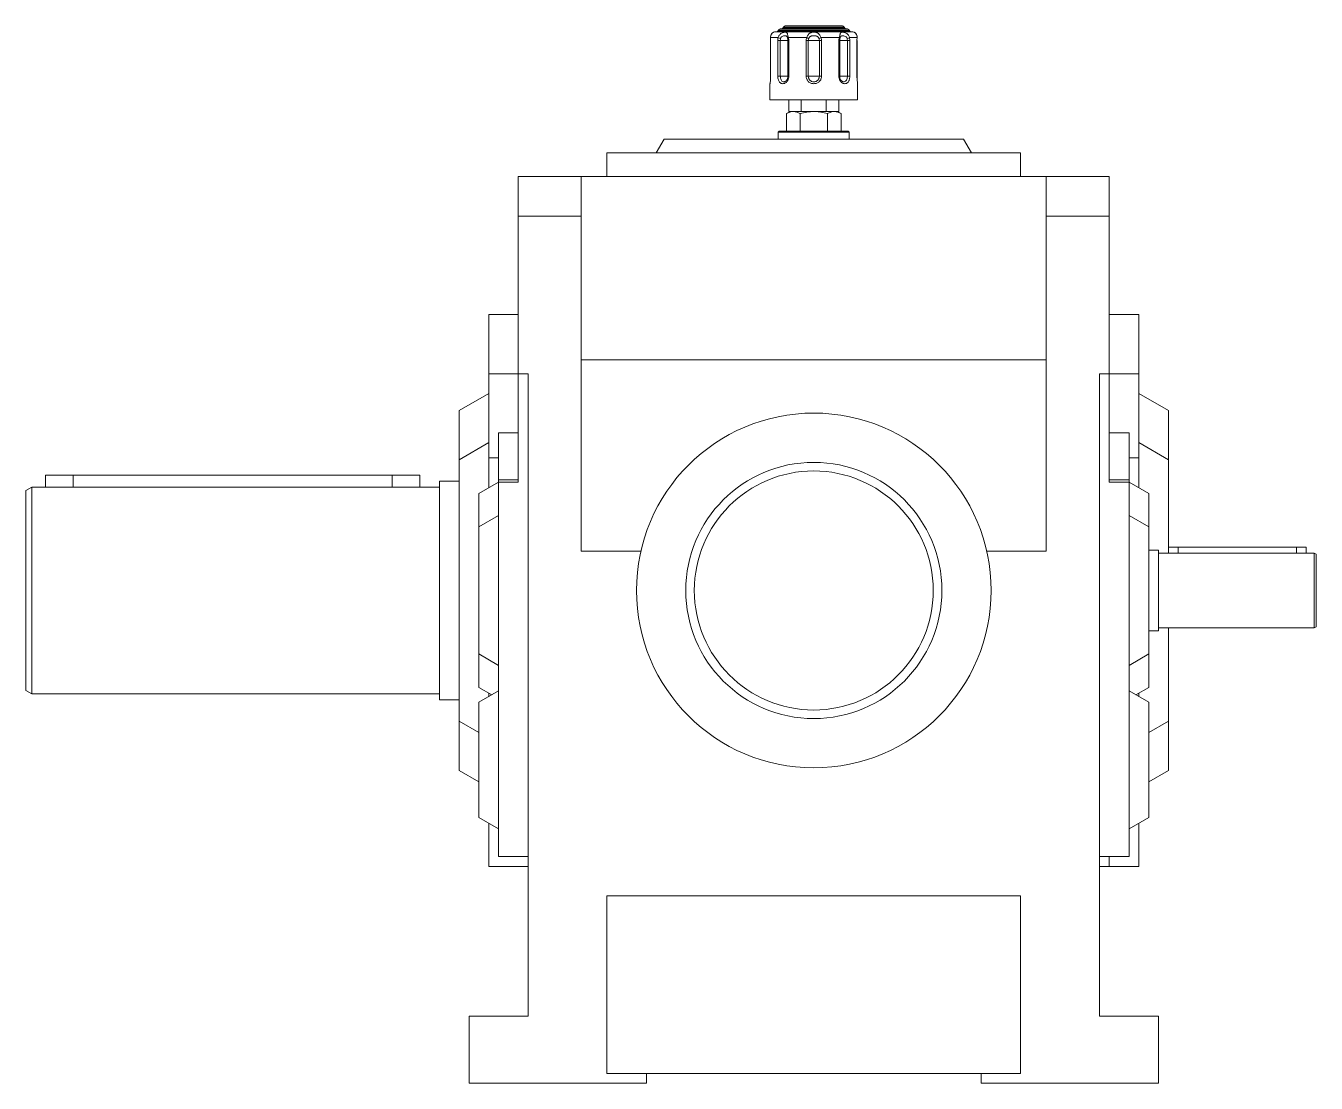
# Model space of a CAD drawing. Header units: millimetres. Extents: x 28 to 829, y 40 to 578.
# Drawn here: x 698.5 to 829.5, y 267.3 to 374.6 of the extents above; entities that cross this region are included whole.
import ezdxf

# ---------------------------------------------------------------- set-up
doc = ezdxf.new("R2010")
doc.units = ezdxf.units.MM

msp = doc.modelspace()

# ---------------------------------------------------------------- linework, layer by layer
at = {"color": 7, "linetype": 'Continuous', "lineweight": 18}
for p, q in [((774.09, 373.35), (774.86, 373.35)), ((774.63, 373.95), (778.48, 373.95)), ((774.89, 374.1), (774.84, 374)), ((775.15, 374.25), (778.48, 374.25)), ((775.39, 374.4), (775.33, 374.3)), ((775.65, 374.55), (778.48, 374.55)), ((775.89, 373.35), (777.76, 373.35)), ((778.48, 374.55), (781.32, 374.55)), ((778.48, 374.25), (781.81, 374.25)), ((778.48, 373.95), (782.33, 373.95)), ((779.21, 373.35), (781.07, 373.35)), ((781.63, 374.3), (781.58, 374.4)), ((782.13, 374), (782.07, 374.1)), ((782.1, 373.35), (782.87, 373.35)), ((774.1, 373.05), (774.1, 369.45)), ((774.1, 373.05), (774.1, 369.45)), ((774.1, 373.05), (774.1, 373.05)), ((774.83, 369.45), (774.83, 373.05)), ((774.83, 373.05), (775.08, 373.05)), ((775.08, 373.05), (775.08, 369.45)), ((775.86, 373.05), (775.86, 369.45)), ((775.95, 373.05), (775.95, 369.45)), ((777.69, 369.45), (777.69, 373.05)), ((777.69, 373.05), (777.92, 373.05)), ((777.92, 373.05), (777.92, 369.45)), ((777.92, 373.05), (779.05, 373.05)), ((779.27, 373.05), (779.05, 373.05)), ((779.05, 369.45), (779.05, 373.05)), ((779.27, 373.05), (779.27, 369.45)), ((781.02, 369.45), (781.02, 373.05)), ((781.11, 369.45), (781.11, 373.05)), ((781.89, 369.45), (781.89, 373.05)), ((782.14, 373.05), (781.89, 373.05)), ((782.14, 373.05), (782.14, 369.45)), ((782.86, 369.45), (782.86, 373.05)), ((782.86, 373.05), (782.87, 373.05)), ((782.87, 369.45), (782.87, 373.05)), ((774.83, 369.45), (775.08, 369.45)), ((777.69, 369.45), (777.92, 369.45)), ((777.92, 369.45), (779.05, 369.45)), ((779.27, 369.45), (779.05, 369.45)), ((782.14, 369.45), (781.89, 369.45)), ((774.03, 368.69), (774.03, 367.05)), ((782.93, 367.05), (782.93, 368.69)), ((774.03, 367.05), (778.48, 367.05)), ((775.94, 367.05), (775.94, 365.85)), ((777.21, 367.05), (777.21, 365.85)), ((778.48, 367.05), (782.93, 367.05)), ((779.75, 367.05), (779.75, 365.85)), ((781.02, 367.05), (781.02, 365.85)), ((776.08, 365.85), (775.71, 365.64)), ((775.71, 363.85), (775.71, 365.64)), ((775.94, 365.85), (776.1, 365.85)), ((776.1, 365.85), (776.41, 365.85)), ((776.41, 365.85), (777.06, 365.85)), ((777.06, 365.85), (777.21, 365.85)), ((777.1, 363.85), (777.1, 365.64)), ((777.21, 365.85), (777.52, 365.85)), ((777.52, 365.85), (778.48, 365.85)), ((778.48, 365.85), (779.44, 365.85)), ((779.44, 365.85), (779.75, 365.85)), ((779.75, 365.85), (779.91, 365.85)), ((779.87, 363.85), (779.87, 365.64)), ((779.91, 365.85), (780.56, 365.85)), ((780.56, 365.85), (780.87, 365.85)), ((780.87, 365.85), (781.02, 365.85)), ((781.25, 365.64), (780.88, 365.85)), ((781.25, 363.85), (781.25, 365.64)), ((763.29, 363.05), (762.48, 361.65)), ((763.29, 363.05), (793.68, 363.05)), ((774.98, 363.85), (774.88, 363.75)), ((774.88, 363.75), (774.88, 363.05)), ((782.08, 363.75), (774.88, 363.75)), ((774.98, 363.85), (781.98, 363.85)), ((782.08, 363.75), (781.98, 363.85)), ((782.08, 363.05), (782.08, 363.75)), ((793.68, 363.05), (794.48, 361.65)), ((757.48, 361.65), (757.48, 359.25)), ((757.48, 361.65), (799.48, 361.65)), ((799.48, 361.65), (799.48, 359.25)), ((748.48, 359.25), (754.88, 359.25)), ((748.48, 355.25), (748.48, 359.25)), ((754.88, 359.25), (754.88, 355.25)), ((754.88, 359.25), (802.08, 359.25)), ((802.08, 359.25), (808.48, 359.25)), ((802.08, 355.25), (802.08, 359.25)), ((808.48, 359.25), (808.48, 355.25)), ((748.48, 355.25), (748.48, 339.25)), ((754.88, 355.25), (748.48, 355.25)), ((754.88, 355.25), (754.88, 321.25)), ((802.08, 355.25), (802.08, 321.25)), ((808.48, 355.25), (802.08, 355.25)), ((808.48, 355.25), (808.48, 339.25)), ((748.48, 345.25), (745.48, 345.25)), ((745.48, 345.25), (745.48, 339.25)), ((811.48, 345.25), (808.48, 345.25)), ((811.48, 345.25), (811.48, 339.25)), ((754.88, 340.65), (802.08, 340.65)), ((748.48, 339.25), (745.48, 339.25)), ((745.48, 339.25), (745.48, 330.71)), ((748.48, 339.25), (749.48, 339.25)), ((748.48, 339.25), (748.48, 328.25)), ((749.48, 274.05), (749.48, 339.25)), ((808.48, 339.25), (807.48, 339.25)), ((807.48, 274.05), (807.48, 339.25)), ((811.48, 339.25), (808.48, 339.25)), ((808.48, 339.25), (808.48, 328.25)), ((811.48, 339.25), (811.48, 330.71)), ((745.48, 337.25), (742.48, 335.52)), ((814.48, 335.52), (811.48, 337.25)), ((742.48, 335.52), (742.48, 330.52)), ((814.48, 335.52), (814.48, 330.52)), ((748.48, 333.25), (746.48, 333.25)), ((746.48, 333.25), (746.48, 328.48)), ((810.48, 333.25), (808.48, 333.25)), ((810.48, 333.25), (810.48, 328.48)), ((745.48, 332.25), (742.48, 330.52)), ((814.48, 330.52), (811.48, 332.25)), ((742.48, 330.52), (742.48, 303.98)), ((745.48, 330.71), (746.48, 330.71)), ((745.48, 330.71), (745.48, 327.67)), ((811.48, 330.71), (810.48, 330.71)), ((811.48, 330.71), (811.48, 327.67)), ((814.48, 330.52), (814.48, 321.65)), ((700.48, 328.95), (700.48, 327.75)), ((700.48, 328.95), (703.28, 328.95)), ((703.28, 328.95), (703.28, 327.75)), ((703.28, 328.95), (735.68, 328.95)), ((735.68, 328.95), (735.68, 327.75)), ((735.68, 328.95), (738.48, 328.95)), ((738.48, 327.75), (738.48, 328.95)), ((699.08, 327.75), (698.48, 327.4)), ((700.48, 327.75), (699.08, 327.75)), ((699.08, 327.75), (699.08, 306.75)), ((700.48, 327.75), (703.28, 327.75)), ((703.28, 327.75), (735.68, 327.75)), ((735.68, 327.75), (738.48, 327.75)), ((740.48, 327.75), (738.48, 327.75)), ((742.48, 328.35), (740.48, 328.35)), ((740.48, 328.35), (740.48, 306.15)), ((746.48, 328.25), (744.48, 327.1)), ((746.48, 328.48), (748.48, 328.48)), ((746.48, 328.48), (746.48, 328.25)), ((746.48, 328.25), (746.48, 290.25)), ((746.48, 328.25), (748.48, 328.25)), ((810.48, 328.48), (808.48, 328.48)), ((810.48, 328.25), (808.48, 328.25)), ((810.48, 328.48), (810.48, 328.25)), ((812.48, 327.1), (810.48, 328.25)), ((810.48, 328.25), (810.48, 290.25)), ((698.48, 327.4), (698.48, 307.1)), ((744.48, 327.1), (744.48, 323.7)), ((812.48, 327.1), (812.48, 323.7)), ((746.48, 324.85), (744.48, 323.7)), ((744.48, 323.7), (744.48, 317.25)), ((812.48, 323.7), (810.48, 324.85)), ((812.48, 323.7), (812.48, 310.81)), ((754.88, 321.25), (760.93, 321.25)), ((796.03, 321.25), (802.08, 321.25)), ((813.48, 321.35), (812.48, 321.35)), ((813.48, 313.15), (813.48, 321.35)), ((814.48, 321.05), (813.48, 321.05)), ((814.48, 321.65), (814.48, 321.05)), ((814.48, 321.65), (815.48, 321.65)), ((814.48, 321.05), (815.48, 321.05)), ((815.48, 321.65), (815.48, 321.05)), ((815.48, 321.65), (827.48, 321.65)), ((815.48, 321.05), (827.48, 321.05)), ((827.48, 321.65), (827.48, 321.05)), ((827.48, 321.65), (828.48, 321.65)), ((827.48, 321.05), (828.48, 321.05)), ((828.48, 321.05), (828.48, 321.65)), ((829.28, 321.05), (828.48, 321.05)), ((829.48, 320.94), (829.28, 321.05)), ((829.28, 313.45), (829.28, 321.05)), ((829.48, 313.57), (829.48, 320.94)), ((744.48, 317.25), (744.48, 310.81)), ((812.48, 313.15), (813.48, 313.15)), ((813.48, 313.45), (829.28, 313.45)), ((814.48, 313.45), (814.48, 303.98)), ((829.28, 313.45), (829.48, 313.57)), ((744.48, 310.81), (746.48, 309.65)), ((744.48, 310.81), (744.48, 307.41)), ((810.48, 309.65), (812.48, 310.81)), ((812.48, 310.81), (812.48, 307.41)), ((698.48, 307.1), (699.08, 306.75)), ((699.08, 306.75), (740.48, 306.75)), ((744.48, 307.41), (745.79, 306.65)), ((746.48, 307.05), (744.48, 305.9)), ((745.48, 306.83), (745.48, 306.47)), ((812.48, 305.9), (810.48, 307.05)), ((811.18, 306.65), (812.48, 307.41)), ((811.48, 306.83), (811.48, 306.47)), ((740.48, 306.15), (742.48, 306.15)), ((744.48, 305.9), (744.48, 300.05)), ((812.48, 305.9), (812.48, 294.21)), ((742.48, 303.98), (744.48, 302.83)), ((742.48, 303.98), (742.48, 298.98)), ((812.48, 302.83), (814.48, 303.98)), ((814.48, 303.98), (814.48, 298.98)), ((744.48, 300.05), (744.48, 294.21)), ((742.48, 298.98), (744.48, 297.83)), ((812.48, 297.83), (814.48, 298.98)), ((744.48, 294.21), (746.48, 293.05)), ((745.48, 293.63), (745.48, 289.25)), ((810.48, 293.05), (812.48, 294.21)), ((811.48, 293.63), (811.48, 289.25)), ((746.48, 290.25), (749.48, 290.25)), ((810.48, 290.25), (807.48, 290.25)), ((808.48, 290.25), (808.48, 289.25)), ((745.48, 289.25), (749.48, 289.25)), ((807.48, 289.25), (808.48, 289.25)), ((808.48, 289.25), (811.48, 289.25)), ((757.48, 286.25), (799.48, 286.25)), ((757.48, 268.25), (757.48, 286.25)), ((799.48, 286.25), (799.48, 268.25)), ((743.48, 267.25), (743.48, 274.05)), ((743.48, 274.05), (749.48, 274.05)), ((807.48, 274.05), (813.48, 274.05)), ((813.48, 274.05), (813.48, 267.25)), ((761.48, 267.25), (743.48, 267.25)), ((799.48, 268.25), (757.48, 268.25)), ((761.48, 268.25), (761.48, 267.25)), ((795.48, 267.25), (795.48, 268.25)), ((813.48, 267.25), (795.48, 267.25))]:
    msp.add_line(p, q, dxfattribs=at)
at = {"color": 8, "linetype": 'Continuous', "lineweight": 18}
for p, q in [((774.84, 374), (778.48, 374)), ((774.89, 374.1), (778.48, 374.1)), ((775.33, 374.3), (778.48, 374.3)), ((775.39, 374.4), (778.48, 374.4)), ((778.48, 374.4), (781.58, 374.4)), ((778.48, 374.3), (781.63, 374.3)), ((778.48, 374.1), (782.07, 374.1)), ((778.48, 374), (782.13, 374)), ((775.08, 373.05), (775.86, 373.05)), ((775.95, 373.05), (775.86, 373.05)), ((781.02, 373.05), (781.11, 373.05)), ((781.11, 373.05), (781.89, 373.05)), ((774.1, 369.45), (774.1, 369.45)), ((775.08, 369.45), (775.86, 369.45)), ((775.95, 369.45), (775.86, 369.45)), ((781.02, 369.45), (781.11, 369.45)), ((781.1, 369.45), (781.89, 369.45)), ((782.86, 369.45), (782.87, 369.45))]:
    msp.add_line(p, q, dxfattribs=at)
at = {"color": 8, "linetype": 'Continuous', "lineweight": 18, "flags": 128}
for points in [[(775.89, 373.35), (775.87, 373.34), (775.85, 373.32), (775.83, 373.31), (775.83, 373.3), (775.82, 373.29), (775.82, 373.29)], [(781.07, 373.35), (781.1, 373.34), (781.12, 373.32), (781.13, 373.31), (781.14, 373.3), (781.15, 373.29), (781.15, 373.29)]]:
    msp.add_lwpolyline(points, dxfattribs=at)
at = {"color": 7, "linetype": 'Continuous', "lineweight": 18}
for radius in [18, 13, 12.13]:
    msp.add_circle((778.48, 317.25), radius, dxfattribs=at)
for centre, radius, start, end in [((774.63, 373.35), 0.6, 90, 113.7022), ((774.75, 374.05), 0.1, 270, 330), ((775.14, 373.8), 0.53, 238.928, 266.3819), ((775.15, 373.95), 0.3, 90, 150), ((775.25, 374.35), 0.1, 270, 330), ((775.65, 374.25), 0.3, 90, 150), ((778.43, 374.88), 1.67, 246.2679, 253.8319), ((778.54, 374.88), 1.67, 286.1681, 293.7321), ((781.32, 374.25), 0.3, 30, 90), ((781.72, 374.35), 0.1, 210, 270), ((781.81, 373.95), 0.3, 30, 90), ((781.83, 373.8), 0.53, 273.6181, 301.072), ((782.22, 374.05), 0.1, 210, 270), ((782.33, 373.35), 0.6, 66.32, 90), ((782.84, 373.34), 0.0387, 293.607, 15.8128)]:
    msp.add_arc(centre, radius, start, end, dxfattribs=at)
for points, knots in [([(774.28, 373.82), (774.27, 373.81), (774.23, 373.78), (774.16, 373.68), (774.1, 373.53), (774.08, 373.41), (774.09, 373.34), (774.09, 373.34)], [0, 0, 0, 0, 0.109557, 0.410495, 0.695556, 0.966626, 1, 1, 1, 1]), ([(774.37, 373.89), (774.37, 373.89), (774.37, 373.89), (774.34, 373.87), (774.26, 373.81), (774.17, 373.71), (774.11, 373.56), (774.08, 373.42), (774.09, 373.34), (774.1, 373.33)], [0, 0, 0, 0, 0.03413, 0.182067, 0.338095, 0.560519, 0.753533, 0.938238, 1, 1, 1, 1]), ([(774.09, 373.35), (774.1, 373.3), (774.1, 373.25), (774.1, 373.15), (774.1, 373.1), (774.1, 373.05)], [0, 0, 0, 0, 0.5, 0.5, 1, 1, 1, 1]), ([(774.39, 373.9), (774.39, 373.9), (774.39, 373.9), (774.38, 373.9), (774.38, 373.89), (774.38, 373.89), (774.38, 373.89), (774.37, 373.89), (774.37, 373.89), (774.34, 373.87), (774.31, 373.85), (774.3, 373.84)], [0, 0, 0, 0, 0.016696, 0.034391, 0.045787, 0.057869, 0.077565, 0.123262, 0.316852, 0.810147, 1, 1, 1, 1]), ([(774.83, 373.05), (774.83, 373.1), (774.83, 373.15), (774.84, 373.25), (774.85, 373.3), (774.86, 373.35)], [0, 0, 0, 0, 0.5, 0.5, 1, 1, 1, 1]), ([(774.86, 373.35), (774.87, 373.39), (774.88, 373.43), (774.92, 373.51), (774.94, 373.55), (774.99, 373.62), (775.02, 373.65), (775.08, 373.71), (775.11, 373.74), (775.18, 373.79), (775.22, 373.81), (775.3, 373.84), (775.34, 373.86), (775.41, 373.88), (775.45, 373.89), (775.53, 373.9), (775.56, 373.9), (775.62, 373.9), (775.65, 373.9), (775.7, 373.89), (775.71, 373.88), (775.74, 373.86), (775.76, 373.84), (775.78, 373.81), (775.79, 373.79), (775.81, 373.72), (775.83, 373.66), (775.85, 373.55), (775.86, 373.51), (775.88, 373.43), (775.88, 373.39), (775.89, 373.35)], [0, 0, 0, 0, 0.0625, 0.0625, 0.125, 0.125, 0.1875, 0.1875, 0.25, 0.25, 0.3125, 0.3125, 0.375, 0.375, 0.4375, 0.4375, 0.5, 0.5, 0.5625, 0.5625, 0.625, 0.625, 0.6875, 0.6875, 0.75, 0.75, 0.875, 0.875, 0.9375, 0.9375, 1, 1, 1, 1]), ([(775.72, 373.51), (775.72, 373.51), (775.72, 373.51), (775.74, 373.49), (775.77, 373.43), (775.8, 373.36), (775.82, 373.3), (775.82, 373.29)], [0, 0, 0, 0, 0.089589, 0.36059, 0.60539, 0.873175, 1, 1, 1, 1]), ([(775.89, 373.35), (775.91, 373.3), (775.92, 373.25), (775.94, 373.15), (775.95, 373.1), (775.95, 373.05)], [0, 0, 0, 0, 0.5, 0.5, 1, 1, 1, 1]), ([(777.69, 373.05), (777.69, 373.1), (777.7, 373.15), (777.72, 373.25), (777.74, 373.3), (777.76, 373.35)], [0, 0, 0, 0, 0.5, 0.5, 1, 1, 1, 1]), ([(777.76, 373.35), (777.77, 373.39), (777.78, 373.43), (777.82, 373.51), (777.84, 373.55), (777.88, 373.62), (777.91, 373.65), (777.96, 373.71), (777.99, 373.74), (778.05, 373.79), (778.09, 373.81), (778.16, 373.84), (778.19, 373.86), (778.27, 373.88), (778.31, 373.89), (778.4, 373.9), (778.44, 373.9), (778.53, 373.9), (778.57, 373.9), (778.66, 373.89), (778.7, 373.88), (778.77, 373.86), (778.81, 373.84), (778.88, 373.81), (778.91, 373.79), (779.01, 373.72), (779.06, 373.66), (779.13, 373.55), (779.15, 373.51), (779.19, 373.43), (779.2, 373.39), (779.21, 373.35)], [0, 0, 0, 0, 0.0625, 0.0625, 0.125, 0.125, 0.1875, 0.1875, 0.25, 0.25, 0.3125, 0.3125, 0.375, 0.375, 0.4375, 0.4375, 0.5, 0.5, 0.5625, 0.5625, 0.625, 0.625, 0.6875, 0.6875, 0.75, 0.75, 0.875, 0.875, 0.9375, 0.9375, 1, 1, 1, 1]), ([(779.01, 373.28), (779, 373.3), (778.98, 373.32), (778.95, 373.37), (778.94, 373.39), (778.9, 373.43), (778.88, 373.44), (778.84, 373.47), (778.81, 373.49), (778.74, 373.52), (778.69, 373.53), (778.59, 373.55), (778.54, 373.55), (778.46, 373.55), (778.43, 373.55), (778.38, 373.55), (778.35, 373.54), (778.3, 373.53), (778.27, 373.53), (778.22, 373.52), (778.2, 373.51), (778.15, 373.49), (778.13, 373.47), (778.09, 373.44), (778.07, 373.43), (778.01, 373.37), (777.98, 373.33), (777.96, 373.28)], [0, 0, 0, 0, 0.0625, 0.0625, 0.125, 0.125, 0.1875, 0.1875, 0.25, 0.25, 0.375, 0.375, 0.5, 0.5, 0.5625, 0.5625, 0.625, 0.625, 0.6875, 0.6875, 0.75, 0.75, 0.8125, 0.8125, 0.875, 0.875, 1, 1, 1, 1]), ([(779.21, 373.35), (779.23, 373.3), (779.25, 373.25), (779.27, 373.15), (779.27, 373.1), (779.27, 373.05)], [0, 0, 0, 0, 0.5, 0.5, 1, 1, 1, 1]), ([(781.02, 373.05), (781.02, 373.1), (781.03, 373.15), (781.04, 373.25), (781.06, 373.3), (781.07, 373.35)], [0, 0, 0, 0, 0.5, 0.5, 1, 1, 1, 1]), ([(781.07, 373.35), (781.08, 373.39), (781.09, 373.43), (781.11, 373.51), (781.12, 373.55), (781.13, 373.62), (781.14, 373.65), (781.16, 373.71), (781.16, 373.74), (781.18, 373.79), (781.19, 373.81), (781.21, 373.84), (781.22, 373.86), (781.25, 373.88), (781.27, 373.89), (781.32, 373.9), (781.34, 373.9), (781.4, 373.9), (781.44, 373.9), (781.51, 373.89), (781.55, 373.88), (781.63, 373.86), (781.67, 373.84), (781.75, 373.81), (781.79, 373.79), (781.89, 373.72), (781.96, 373.66), (782.03, 373.55), (782.05, 373.51), (782.08, 373.43), (782.1, 373.39), (782.1, 373.35)], [0, 0, 0, 0, 0.0625, 0.0625, 0.125, 0.125, 0.1875, 0.1875, 0.25, 0.25, 0.3125, 0.3125, 0.375, 0.375, 0.4375, 0.4375, 0.5, 0.5, 0.5625, 0.5625, 0.625, 0.625, 0.6875, 0.6875, 0.75, 0.75, 0.875, 0.875, 0.9375, 0.9375, 1, 1, 1, 1]), ([(781.15, 373.29), (781.16, 373.32), (781.18, 373.39), (781.21, 373.47), (781.24, 373.51), (781.24, 373.51), (781.24, 373.51)], [0, 0, 0, 0, 0.276478, 0.55201, 0.81128, 1, 1, 1, 1]), ([(782.1, 373.35), (782.11, 373.3), (782.12, 373.25), (782.14, 373.15), (782.14, 373.1), (782.14, 373.05)], [0, 0, 0, 0, 0.5, 0.5, 1, 1, 1, 1]), ([(782.87, 373.35), (782.87, 373.4), (782.87, 373.52), (782.81, 373.69), (782.7, 373.83), (782.59, 373.89), (782.58, 373.9), (782.57, 373.9)], [0, 0, 0, 0, 0.151402, 0.353375, 0.606189, 0.861002, 1, 1, 1, 1]), ([(782.87, 373.34), (782.88, 373.34), (782.89, 373.4), (782.87, 373.52), (782.82, 373.67), (782.73, 373.79), (782.65, 373.86), (782.59, 373.89), (782.6, 373.89), (782.58, 373.9), (782.58, 373.9), (782.58, 373.9), (782.58, 373.9)], [0, 0, 0, 0, 0.010804, 0.186892, 0.367644, 0.555753, 0.749332, 0.908533, 0.984858, 0.988894, 0.993944, 1, 1, 1, 1]), ([(782.86, 373.05), (782.86, 373.1), (782.86, 373.15), (782.87, 373.25), (782.87, 373.3), (782.87, 373.35)], [0, 0, 0, 0, 0.5, 0.5, 1, 1, 1, 1]), ([(775.1, 373.28), (775.1, 373.24), (775.09, 373.2), (775.08, 373.13), (775.08, 373.09), (775.08, 373.05)], [0, 0, 0, 0, 0.5, 0.5, 1, 1, 1, 1]), ([(775.82, 373.28), (775.83, 373.26), (775.86, 373.18), (775.86, 373.1), (775.86, 373.05)], [0, 0, 0, 0, 0.403651, 1, 1, 1, 1]), ([(777.96, 373.28), (777.95, 373.24), (777.94, 373.2), (777.92, 373.13), (777.92, 373.09), (777.92, 373.05)], [0, 0, 0, 0, 0.5, 0.5, 1, 1, 1, 1]), ([(779.05, 373.05), (779.05, 373.09), (779.05, 373.13), (779.03, 373.2), (779.02, 373.24), (779.01, 373.28)], [0, 0, 0, 0, 0.5, 0.5, 1, 1, 1, 1]), ([(781.11, 373.05), (781.11, 373.09), (781.11, 373.17), (781.14, 373.24), (781.15, 373.29)], [0, 0, 0, 0, 0.4368165, 1, 1, 1, 1]), ([(781.89, 373.05), (781.89, 373.09), (781.89, 373.13), (781.88, 373.2), (781.87, 373.24), (781.86, 373.28)], [0, 0, 0, 0, 0.5, 0.5, 1, 1, 1, 1]), ([(774.1, 369.45), (774.1, 369.41), (774.1, 369.29), (774.09, 369.12), (774.07, 368.94), (774.05, 368.8), (774.04, 368.74), (774.04, 368.71), (774.04, 368.71), (774.04, 368.71), (774.04, 368.71), (774.04, 368.7), (774.03, 368.69), (774.03, 368.69), (774.03, 368.69)], [0, 0, 0, 0, 0.107251, 0.286993, 0.468576, 0.65302, 0.837714, 0.929903, 0.977641, 0.981222, 0.982711, 0.984979, 0.993984, 1, 1, 1, 1]), ([(775.95, 369.45), (775.95, 369.4), (775.94, 369.35), (775.92, 369.25), (775.91, 369.2), (775.88, 369.1), (775.86, 369.06), (775.81, 368.97), (775.78, 368.94), (775.72, 368.86), (775.69, 368.83), (775.63, 368.78), (775.59, 368.75), (775.52, 368.71), (775.48, 368.7), (775.41, 368.68), (775.37, 368.68), (775.3, 368.68), (775.26, 368.68), (775.2, 368.7), (775.16, 368.72), (775.1, 368.75), (775.07, 368.78), (775.02, 368.83), (774.99, 368.86), (774.95, 368.94), (774.93, 368.98), (774.89, 369.06), (774.88, 369.1), (774.85, 369.2), (774.84, 369.25), (774.83, 369.35), (774.83, 369.4), (774.83, 369.45)], [0, 0, 0, 0, 0.0625, 0.0625, 0.125, 0.125, 0.1875, 0.1875, 0.25, 0.25, 0.3125, 0.3125, 0.375, 0.375, 0.4375, 0.4375, 0.5, 0.5, 0.5625, 0.5625, 0.625, 0.625, 0.6875, 0.6875, 0.75, 0.75, 0.8125, 0.8125, 0.875, 0.875, 0.9375, 0.9375, 1, 1, 1, 1]), ([(775.85, 369.45), (775.85, 369.41), (775.85, 369.3), (775.8, 369.14), (775.71, 369), (775.62, 368.92), (775.57, 368.9), (775.56, 368.9)], [0, 0, 0, 0, 0.168036, 0.4127898, 0.6560484, 0.8950625, 1, 1, 1, 1]), ([(779.27, 369.45), (779.27, 369.4), (779.27, 369.35), (779.25, 369.25), (779.23, 369.2), (779.19, 369.1), (779.17, 369.06), (779.11, 368.97), (779.08, 368.94), (779, 368.86), (778.96, 368.83), (778.88, 368.78), (778.83, 368.75), (778.74, 368.71), (778.69, 368.7), (778.59, 368.68), (778.53, 368.68), (778.43, 368.68), (778.38, 368.68), (778.28, 368.7), (778.23, 368.72), (778.14, 368.75), (778.09, 368.78), (778, 368.83), (777.96, 368.86), (777.89, 368.94), (777.86, 368.98), (777.8, 369.06), (777.78, 369.1), (777.74, 369.2), (777.72, 369.25), (777.7, 369.35), (777.69, 369.4), (777.69, 369.45)], [0, 0, 0, 0, 0.0625, 0.0625, 0.125, 0.125, 0.1875, 0.1875, 0.25, 0.25, 0.3125, 0.3125, 0.375, 0.375, 0.4375, 0.4375, 0.5, 0.5, 0.5625, 0.5625, 0.625, 0.625, 0.6875, 0.6875, 0.75, 0.75, 0.8125, 0.8125, 0.875, 0.875, 0.9375, 0.9375, 1, 1, 1, 1]), ([(777.92, 369.45), (777.92, 369.41), (777.92, 369.38), (777.94, 369.3), (777.95, 369.27), (777.97, 369.2), (777.99, 369.16), (778.03, 369.1), (778.05, 369.07), (778.11, 369.02), (778.13, 368.99), (778.2, 368.95), (778.23, 368.93), (778.33, 368.89), (778.41, 368.87), (778.52, 368.87), (778.56, 368.87), (778.63, 368.89), (778.67, 368.9), (778.74, 368.93), (778.77, 368.95), (778.83, 368.99), (778.86, 369.02), (778.91, 369.07), (778.94, 369.1), (778.98, 369.16), (778.99, 369.2), (779.02, 369.27), (779.03, 369.3), (779.05, 369.38), (779.05, 369.41), (779.05, 369.45)], [0, 0, 0, 0, 0.0625, 0.0625, 0.125, 0.125, 0.1875, 0.1875, 0.25, 0.25, 0.3125, 0.3125, 0.375, 0.375, 0.5, 0.5, 0.5625, 0.5625, 0.625, 0.625, 0.6875, 0.6875, 0.75, 0.75, 0.8125, 0.8125, 0.875, 0.875, 0.9375, 0.9375, 1, 1, 1, 1]), ([(782.14, 369.45), (782.14, 369.4), (782.14, 369.35), (782.12, 369.25), (782.11, 369.2), (782.09, 369.1), (782.08, 369.06), (782.04, 368.97), (782.02, 368.94), (781.98, 368.86), (781.95, 368.83), (781.9, 368.78), (781.87, 368.75), (781.8, 368.71), (781.77, 368.7), (781.7, 368.68), (781.67, 368.68), (781.59, 368.68), (781.56, 368.68), (781.48, 368.7), (781.45, 368.72), (781.37, 368.75), (781.34, 368.78), (781.27, 368.83), (781.24, 368.86), (781.18, 368.94), (781.16, 368.98), (781.11, 369.06), (781.09, 369.1), (781.06, 369.2), (781.04, 369.25), (781.03, 369.35), (781.02, 369.4), (781.02, 369.45)], [0, 0, 0, 0, 0.0625, 0.0625, 0.125, 0.125, 0.1875, 0.1875, 0.25, 0.25, 0.3125, 0.3125, 0.375, 0.375, 0.4375, 0.4375, 0.5, 0.5, 0.5625, 0.5625, 0.625, 0.625, 0.6875, 0.6875, 0.75, 0.75, 0.8125, 0.8125, 0.875, 0.875, 0.9375, 0.9375, 1, 1, 1, 1]), ([(781.41, 368.9), (781.39, 368.91), (781.34, 368.92), (781.25, 369.01), (781.16, 369.15), (781.11, 369.31), (781.11, 369.41), (781.11, 369.45)], [0, 0, 0, 0, 0.1160184, 0.3623186, 0.6040547, 0.8474119, 1, 1, 1, 1]), ([(782.93, 368.71), (782.93, 368.71), (782.93, 368.71), (782.93, 368.73), (782.92, 368.79), (782.9, 368.91), (782.88, 369.08), (782.87, 369.27), (782.87, 369.39), (782.87, 369.45)], [0, 0, 0, 0, 0.014591, 0.11468, 0.293561, 0.482148, 0.668669, 0.85412, 1, 1, 1, 1]), ([(782.93, 368.69), (782.93, 368.69), (782.93, 368.69), (782.93, 368.7), (782.93, 368.71), (782.93, 368.71), (782.93, 368.71), (782.93, 368.71), (782.93, 368.71), (782.93, 368.71), (782.93, 368.72), (782.92, 368.76), (782.9, 368.88), (782.89, 368.99), (782.88, 369.06), (782.88, 369.06)], [0, 0, 0, 0, 0.002374, 0.02016, 0.025425, 0.027933, 0.029861, 0.032576, 0.037873, 0.053396, 0.157347, 0.421726, 0.698614, 0.974301, 1, 1, 1, 1]), ([(776.41, 365.85), (776.35, 365.85), (776.29, 365.85), (776.17, 365.83), (776.11, 365.81), (775.94, 365.76), (775.83, 365.7), (775.71, 365.64)], [0, 0, 0, 0, 0.25, 0.25, 0.5, 0.5, 1, 1, 1, 1]), ([(777.1, 365.64), (776.98, 365.7), (776.87, 365.76), (776.64, 365.83), (776.52, 365.85), (776.41, 365.85)], [0, 0, 0, 0, 0.5, 0.5, 1, 1, 1, 1]), ([(777.1, 365.64), (777.32, 365.7), (777.55, 365.76), (778.02, 365.83), (778.25, 365.85), (778.48, 365.85)], [0, 0, 0, 0, 0.5, 0.5, 1, 1, 1, 1]), ([(778.48, 365.85), (778.6, 365.85), (778.72, 365.85), (778.95, 365.83), (779.07, 365.81), (779.42, 365.76), (779.65, 365.7), (779.87, 365.64)], [0, 0, 0, 0, 0.25, 0.25, 0.5, 0.5, 1, 1, 1, 1]), ([(780.56, 365.85), (780.5, 365.85), (780.44, 365.85), (780.33, 365.83), (780.27, 365.81), (780.1, 365.76), (779.98, 365.7), (779.87, 365.64)], [0, 0, 0, 0, 0.25, 0.25, 0.5, 0.5, 1, 1, 1, 1]), ([(781.25, 365.64), (781.14, 365.7), (781.03, 365.76), (780.8, 365.83), (780.68, 365.85), (780.56, 365.85)], [0, 0, 0, 0, 0.5, 0.5, 1, 1, 1, 1])]:
    msp.add_open_spline(points, degree=3, knots=knots, dxfattribs=at)
at = {"color": 8, "linetype": 'Continuous', "lineweight": 18}
for points, knots in [([(774.39, 373.9), (774.39, 373.9), (774.4, 373.9), (774.37, 373.89), (774.29, 373.84), (774.17, 373.71), (774.1, 373.54), (774.1, 373.41), (774.09, 373.35)], [0, 0, 0, 0, 0.022746, 0.124904, 0.365298, 0.625496, 0.8068, 1, 1, 1, 1]), ([(775.72, 373.51), (775.72, 373.51), (775.7, 373.54), (775.63, 373.55), (775.5, 373.55), (775.34, 373.52), (775.21, 373.45), (775.13, 373.36), (775.11, 373.3), (775.1, 373.28)], [0, 0, 0, 0, 0.020081, 0.204099, 0.419134, 0.61212, 0.783677, 0.910104, 1, 1, 1, 1]), ([(781.86, 373.28), (781.85, 373.31), (781.83, 373.37), (781.74, 373.46), (781.61, 373.52), (781.46, 373.55), (781.33, 373.55), (781.26, 373.54), (781.24, 373.51), (781.24, 373.51)], [0, 0, 0, 0, 0.114889, 0.229046, 0.406619, 0.589694, 0.803626, 0.995623, 1, 1, 1, 1]), ([(774.1, 369.45), (774.1, 369.42), (774.1, 369.3), (774.1, 369.18), (774.08, 369.03), (774.07, 368.89), (774.05, 368.74), (774.03, 368.67), (774.04, 368.68), (774.04, 368.69)], [0, 0, 0, 0, 0.079344, 0.289867, 0.291955, 0.50164, 0.709282, 0.917613, 1, 1, 1, 1]), ([(775.08, 369.45), (775.08, 369.38), (775.09, 369.25), (775.15, 369.08), (775.24, 368.94), (775.36, 368.87), (775.47, 368.86), (775.54, 368.89), (775.56, 368.9)], [0, 0, 0, 0, 0.186455, 0.372962, 0.557904, 0.738508, 0.914137, 1, 1, 1, 1]), ([(781.41, 368.9), (781.42, 368.89), (781.47, 368.86), (781.58, 368.87), (781.7, 368.92), (781.79, 369.03), (781.86, 369.19), (781.89, 369.34), (781.89, 369.43), (781.89, 369.45)], [0, 0, 0, 0, 0.047739, 0.223, 0.395704, 0.569831, 0.748287, 0.9314, 1, 1, 1, 1]), ([(782.93, 368.69), (782.93, 368.69), (782.93, 368.68), (782.92, 368.78), (782.89, 368.95), (782.87, 369.18), (782.86, 369.36), (782.86, 369.45)], [0, 0, 0, 0, 0.129946, 0.347081, 0.566438, 0.784317, 1, 1, 1, 1])]:
    msp.add_open_spline(points, degree=3, knots=knots, dxfattribs=at)

doc.saveas('drawing.dxf')
